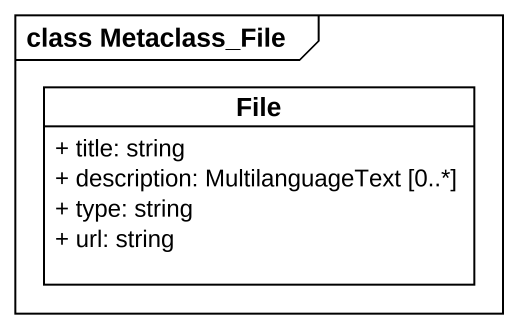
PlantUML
@startuml
mainframe class Metaclass_File
hide circle
hide empty members
skinparam classAttributeIconSize 0
class "File" as File_ {
  + title: string
  + description: MultilanguageText [0..*]
  + type: string
  + url: string
}
@enduml
